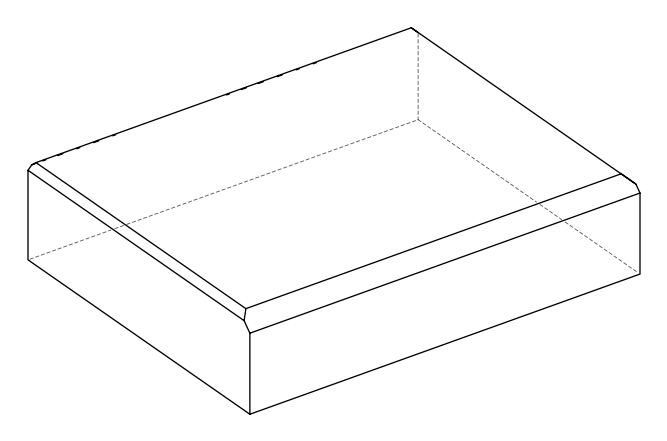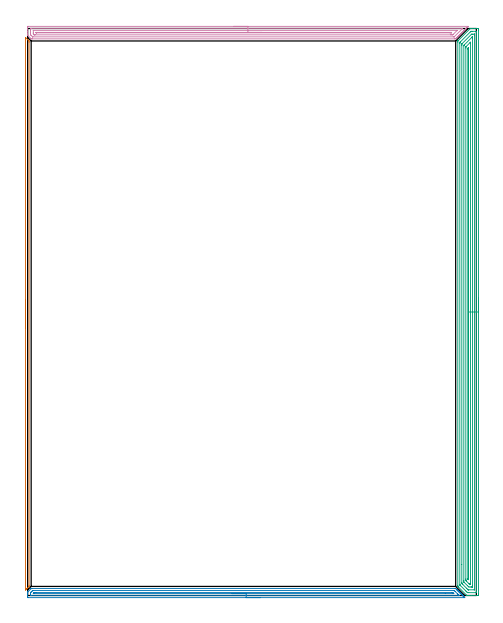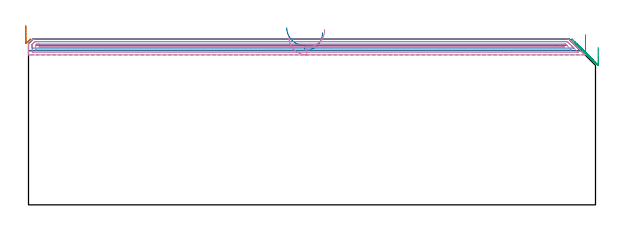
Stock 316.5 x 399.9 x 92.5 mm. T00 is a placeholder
(PLAN: 4 operations, 0 tool changes, 39.9 min)
(1 AREA_MILL | FG_CHAMFER_SURFACE | UGT0205_001 | 3.26 min | 1231 mm3)
(2 AREA_MILL_1 | FG_CHAMFER_SURFACE_1 | UGT0205_001 | 7.48 min | 6385 mm3)
(3 AREA_MILL_2 | FG_CHAMFER_SURFACE_2 | UGT0205_001 | 19.19 min | 42449 mm3)
(4 AREA_MILL_3 | FG_CHAMFER_SURFACE_3 | UGT0205_001 | 9.95 min | 11790 mm3)
(TOOL UGT0205_001 | Chamfer Mill 20 x 3 x 45 deg. | D20 FL50 Z2)
(OP 1 AREA_MILL)
G17 G21 G94 G90
T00 M6
G54
G17 G0 G90 X-1.5 Y188.75 S1061 M3
G43 Z102.5 H0
Z100.
G94 G1 Y188.788 Z99.128 F250.
Y188.902 Z98.264
Y189.091 Z97.412
Y189.353 Z96.58
Y189.687 Z95.774
Y190.09 Z95.
Y190.558 Z94.264
Y191.089 Z93.572
Y191.679 Z92.929
Y192.322 Z92.34
Y193.014 Z91.808
Y193.75 Z91.34
Y194.524 Z90.937
Y195.33 Z90.603
Y196.162 Z90.341
Y197.013 Z90.152
Y197.878 Z90.038
Y198.75 Z90.
X-1.499 Y393.581 Z89.999
X-1.495 Y393.583 Z90.004
X-1.484 Y393.581 Z90.014
X-1.409 Y393.509 Z90.089
X0.008 Y392.093 Z91.506
X0.188 Y391.914 Z91.684
X0.626 Y391.474 Z92.126
X0.899 Y391.2 Z92.397
X0.994 Y391.102 Z92.491
X1. Y390.307 Z92.5
Y7.193
X0.994 Y6.398 Z92.491
X0.901 Y6.3 Z92.399
X-0.25 Y5.149 Z91.248
X-0.438 Y4.96 Z91.058
X-1.056 Y4.344 Z90.444
X-1.492 Y3.908 Z90.007
X-1.494 Y3.915 Z90.005
X-1.498 Y4.067 Z90.002
X-1.5 Y4.383 Z90.
Y198.75
Y199.621 Z90.038
Y200.486 Z90.152
Y201.338 Z90.341
Y202.17 Z90.603
Y202.976 Z90.937
Y203.75 Z91.34
Y204.486 Z91.808
Y205.178 Z92.34
Y205.821 Z92.929
Y206.41 Z93.572
Y206.941 Z94.264
Y207.41 Z95.
Y207.813 Z95.774
Y208.147 Z96.58
Y208.409 Z97.412
Y208.598 Z98.264
Y208.712 Z99.128
Y208.75 Z100.
G0 Z102.5
M5
M2
(OP 2 AREA_MILL_1)
G17 G21 G94 G90
T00 M6
G54
G17 G0 G90 X164.15 Y-1.5 S1061 M3
G43 Z102.5 H0
Z96.1
G94 G1 X164.112 Z95.228 F250.
X163.998 Z94.363
X163.809 Z93.512
X163.547 Z92.68
X163.213 Z91.874
X162.81 Z91.1
X162.342 Z90.364
X161.81 Z89.672
X161.221 Z89.029
X160.578 Z88.439
X159.886 Z87.908
X159.15 Z87.44
X158.376 Z87.037
X157.57 Z86.703
X156.738 Z86.441
X155.887 Z86.252
X155.022 Z86.138
X154.15 Z86.1
X0.609
X0.075 Y-1.493 Z86.102
X0.008 Y-1.491 Z86.105
X0. Y-0.963 Z86.632
Y-0.398 Z87.199
Y-0.075 Z87.521
Y0.49 Z88.086
Y0.812 Z88.408
Y1.458 Z89.057
Y2.144 Z89.743
X0.001 Y2.266 Z89.865
X0.01 Y2.401 Z89.994
X0.137 Y2.537 Z90.137
X2.394 Y4.794 Z92.394
X2.409 Y4.808 Z92.408
X2.505 Y4.894 Z92.491
X3.287 Y4.9 Z92.5
X301.443
X301.904 Y4.893 Z92.492
X301.956 Y4.843 Z92.443
X301.994 Y4.806 Z92.405
X302.439 Y4.363 Z91.959
X302.539 Y4.262 Z91.861
X302.633 Y4.167 Z91.767
X302.735 Y4.067 Z91.663
X302.833 Y3.967 Z91.567
X302.93 Y3.87 Z91.469
X303.031 Y3.771 Z91.367
X303.127 Y3.673 Z91.273
X303.228 Y3.572 Z91.172
X303.327 Y3.475 Z91.071
X303.421 Y3.379 Z90.978
X303.525 Y3.275 Z90.874
X303.623 Y3.179 Z90.775
X303.716 Y3.085 Z90.684
X303.823 Y2.977 Z90.577
X303.918 Y2.883 Z90.479
X304.01 Y2.791 Z90.39
X304.121 Y2.68 Z90.279
X304.214 Y2.588 Z90.184
X304.304 Y2.496 Z90.096
X304.418 Y2.382 Z89.981
X304.51 Y2.292 Z89.888
X304.598 Y2.202 Z89.802
X304.716 Y2.085 Z89.684
X304.806 Y1.996 Z89.592
X304.892 Y1.908 Z89.507
X305.013 Y1.787 Z89.386
X305.1 Y1.702 Z89.298
X305.187 Y1.614 Z89.213
X305.311 Y1.489 Z89.089
X305.398 Y1.404 Z89.
X305.481 Y1.32 Z88.919
X305.608 Y1.192 Z88.791
X305.694 Y1.108 Z88.704
X305.775 Y1.025 Z88.625
X305.906 Y0.894 Z88.494
X305.989 Y0.812 Z88.409
X306.069 Y0.731 Z88.33
X306.204 Y0.597 Z88.196
X306.285 Y0.517 Z88.113
X306.363 Y0.437 Z88.036
X306.501 Y0.299 Z87.898
X306.581 Y0.221 Z87.817
X306.658 Y0.143 Z87.742
X306.799 Y0.002 Z87.601
X306.877 Y-0.075 Z87.521
X306.952 Y-0.151 Z87.448
X307.096 Y-0.296 Z87.303
X307.173 Y-0.371 Z87.225
X307.246 Y-0.445 Z87.154
X307.394 Y-0.593 Z87.006
X307.469 Y-0.667 Z86.929
X307.54 Y-0.74 Z86.859
X307.691 Y-0.891 Z86.708
X307.764 Y-0.963 Z86.634
X307.972 Y-1.172 Z86.428
X308.207 Y-1.407 Z86.192
X308.286 Y-1.488 Z86.111
X308.288 Y-1.496 Z86.103
X308.286 Y-1.499 Z86.099
X154.15 Y-1.5 Z86.1
Y-0.086 Z87.514
X2.394 Y-0.085 Z87.515
X2.01 Y-0.075 Z87.525
X2.003 Y0.314 Z87.914
X2.001 Y0.812 Z88.412
X2. Y1.204 Z88.804
X2.004 Y1.7 Z89.3
X2.008 Y1.896 Z89.496
X2.01 Y1.943 Z89.543
X2.033 Y1.972 Z89.572
X2.074 Y2.018 Z89.618
X2.394 Y2.344 Z89.944
X2.516 Y2.466 Z90.066
X2.961 Y2.911 Z90.511
X3.287 Y3.236 Z90.836
X3.409 Y3.354 Z90.954
X3.537 Y3.475 Z91.075
X4.169 Y3.486 Z91.086
X300.55 Y3.485 Z91.085
X300.863 Y3.475 Z91.075
X301.443 Y2.906 Z90.506
X303.228 Y1.122 Z88.722
X303.537 Y0.812 Z88.412
X304.121 Y0.226 Z87.826
X304.413 Y-0.075 Z87.525
X304.131 Y-0.085 Z87.515
X304.121 Y-0.086 Z87.514
X154.15
Y1.328 Z88.928
X4.407 Y1.329 Z88.929
X4.179 Y1.33 Z88.93
X4.096 Y1.332 Z88.932
X4.024 Y1.335 Z88.935
X4.01 Y1.405 Z89.005
Y1.495 Z89.095
X4.199 Y1.7 Z89.3
X4.496 Y1.986 Z89.586
X4.579 Y2.065 Z89.665
X4.703 Y2.067 Z89.667
X5.072 Y2.07 Z89.67
X5.591 Y2.071 Z89.671
X5.965
X299.284
X299.657 Y2.069 Z89.669
X299.781 Y2.066 Z89.666
X299.822 Y2.065 Z89.665
X299.856 Y2.035 Z89.635
X299.926 Y1.969 Z89.569
X300.199 Y1.7 Z89.3
X300.55 Y1.346 Z88.946
X300.553 Y1.334 Z88.934
X300.55 Y1.333 Z88.933
X300.03 Y1.329 Z88.929
X294.607 Y1.328 Z88.928
X154.15
X153.278 Z88.966
X152.414 Z89.08
X151.562 Z89.269
X150.73 Z89.531
X149.924 Z89.865
X149.15 Z90.268
X148.414 Z90.737
X147.722 Z91.268
X147.079 Z91.857
X146.49 Z92.501
X145.959 Z93.193
X145.49 Z93.928
X145.087 Z94.702
X144.753 Z95.508
X144.491 Z96.34
X144.302 Z97.192
X144.188 Z98.057
X144.15 Z98.928
G0 Z102.5
M5
M2
(OP 3 AREA_MILL_2)
G17 G21 G94 G90
T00 M6
G54
G17 G0 G90 X318. Y209.95 S1061 M3
G43 Z102.5 H0
Z87.9
G94 G1 Y209.912 Z87.028 F250.
Y209.798 Z86.163
Y209.609 Z85.312
Y209.347 Z84.48
Y209.013 Z83.674
Y208.61 Z82.9
Y208.142 Z82.164
Y207.61 Z81.472
Y207.021 Z80.829
Y206.378 Z80.24
Y205.686 Z79.708
Y204.95 Z79.24
Y204.176 Z78.837
Y203.37 Z78.503
Y202.538 Z78.241
Y201.687 Z78.052
Y200.822 Z77.938
Y199.95 Z77.9
Y0.911
X317.999 Y0.625 Z77.901
X317.993 Y0.025 Z77.904
X317.992 Y0.007 Z77.906
X317.394 Y0. Z78.503
X312.931 Z82.963
X311.501 Z84.395
X311.146 Z84.749
X310.436 Z85.464
X310.163 Z85.737
X309.808 Y0.006 Z86.092
X309.8 Y0.009 Z86.099
X309.644 Y0.156 Z86.255
X309.622 Y0.178 Z86.278
X303.812 Y5.988 Z92.088
X303.436 Y6.367 Z92.464
X303.407 Y6.4 Z92.493
X303.4 Y6.882 Z92.5
Y390.337
X303.405 Y391.106 Z92.49
X303.53 Y391.231 Z92.369
X303.56 Y391.261 Z92.339
X312.039 Y399.739 Z83.86
X312.19 Y399.893 Z83.702
X312.214 Y399.898 Z83.678
X312.393 Y399.9 Z83.5
X312.749 Z83.151
X313.114 Z82.786
X313.824 Z82.072
X315.071 Z80.826
X316.501 Z79.394
X317.125 Z78.771
X317.394 Y399.898 Z78.502
X317.991 Y399.893 Z77.905
X317.993 Y399.875 Z77.904
X317.998 Y399.275 Z77.902
X318. Y398.668 Z77.9
Y199.95
X316.586 Z79.314
X316.585 Y2.328 Z79.315
X316.584 Y2.243 Z79.316
X316.579 Y2.075 Z79.321
X316.572 Y2.009 Z79.328
X316.552 Y2.006 Z79.348
X316.501 Y2.004 Z79.399
X316.02 Y2. Z79.88
X311.146 Y2.001 Z84.754
X310.663 Y2.003 Z85.237
X310.254 Y2.01 Z85.646
X309.841 Y2.412 Z86.059
X309.361 Y2.889 Z86.539
X308.943 Y3.306 Z86.957
X305.368 Y6.882 Z90.532
X304.899 Y7.355 Z91.001
X304.849 Y7.409 Z91.051
X304.826 Y7.435 Z91.074
X304.821 Y7.522 Z91.079
X304.816 Y7.691 Z91.084
X304.815 Y7.775 Z91.085
X304.814 Y389.527 Z91.086
X304.816 Y389.612 Z91.084
X304.819 Y389.781 Z91.081
X304.827 Y390.066 Z91.073
X304.899 Y390.144 Z91.001
X304.993 Y390.242 Z90.907
X305.087 Y390.337 Z90.813
X312.238 Y397.488 Z83.662
X312.589 Y397.83 Z83.311
X312.637 Y397.875 Z83.263
X312.726 Y397.89 Z83.174
X312.931 Y397.894 Z82.969
X313.413 Y397.899 Z82.487
X316.09 Y397.9 Z79.81
X316.501 Y397.898 Z79.399
X316.56 Y397.896 Z79.34
X316.575 Y397.892 Z79.325
X316.579 Y397.889 Z79.321
X316.581 Y397.854 Z79.319
X316.584 Y397.741 Z79.316
X316.586 Y397.572 Z79.314
Y397.488
Y199.95
X315.172 Z80.728
X315.171 Y4.2 Z80.729
X315.17 Y4.086 Z80.73
X315.167 Y4.03 Z80.733
X315.165 Y4.011 Z80.735
X315.116 Y4.008 Z80.784
X314.915 Y4.001 Z80.985
X311.146 Z84.754
X310.946 Y4.002 Z84.954
X310.813 Y4.006 Z85.087
X310.709 Y4.01 Z85.191
X310.665 Y4.047 Z85.235
X310.502 Y4.2 Z85.398
X310.254 Y4.446 Z85.646
X309.605 Y5.094 Z86.295
X306.924 Y7.775 Z88.976
X306.684 Y8.016 Z89.216
X306.358 Y8.345 Z89.542
X306.278 Y8.429 Z89.622
X306.241 Y8.47 Z89.659
X306.235 Y8.518 Z89.665
X306.233 Y8.669 Z89.667
X306.229 Y9.124 Z89.671
X306.228 Y21.82 Z89.672
X306.229 Y388.111 Z89.671
X306.23 Y388.549 Z89.67
X306.234 Y388.999 Z89.666
X306.237 Y389.026 Z89.663
X306.248 Y389.041 Z89.652
X306.278 Y389.076 Z89.622
X306.359 Y389.159 Z89.541
X312.931 Y395.731 Z82.969
X313.107 Y395.89 Z82.793
X313.278 Y395.894 Z82.622
X313.625 Y395.899 Z82.275
X314.916 Z80.984
X315.049 Y395.895 Z80.851
X315.155 Y395.89 Z80.745
X315.166 Y395.885 Z80.734
X315.168 Y395.877 Z80.732
X315.17 Y395.852 Z80.73
X315.171 Y395.7 Z80.729
X315.172 Y395.244 Z80.728
Y199.95
X313.757 Z82.143
Y6.882
X313.752 Y6.06 Z82.148
X313.75 Y6.01 Z82.15
X313.701 Y6.007 Z82.199
X313.592 Y6.003 Z82.308
X313.371 Y6.001 Z82.529
X312.931 Y6. Z82.969
X312.027 Z83.873
X311.146 Y6.012 Z84.754
X310.267 Y6.882 Z85.633
X308.028 Y9.122 Z87.872
X307.808 Y9.345 Z88.092
X307.699 Y9.459 Z88.201
X307.65 Y9.513 Z88.25
X307.643 Y10.457 Z88.257
Y387.655
X307.645 Y387.862 Z88.255
X307.648 Y387.965 Z88.252
X307.65 Y387.987 Z88.25
X307.663 Y388.005 Z88.237
X307.694 Y388.041 Z88.206
X307.887 Y388.238 Z88.013
X313.246 Y393.597 Z82.654
X313.411 Y393.759 Z82.489
X313.493 Y393.837 Z82.407
X313.546 Y393.885 Z82.354
X313.599 Y393.89 Z82.301
X313.707 Z82.193
X313.75 Y393.881 Z82.15
X313.757 Y393.018 Z82.143
Y199.95
X312.343 Z83.557
Y8.365
X312.341 Y8.06 Z83.559
X312.338 Y8.02 Z83.562
X312.335 Y8.009 Z83.565
X312.33 Y8.006 Z83.57
X312.289 Y8.002 Z83.611
X312.206 Y8.001 Z83.694
X312.039 Z83.861
X311.813 Y8.002 Z84.087
X311.647 Y8.008 Z84.253
X311.607 Y8.011 Z84.293
X311.511 Y8.099 Z84.389
X311.365 Y8.239 Z84.535
X311.146 Y8.453 Z84.754
X309.361 Y10.238 Z86.539
X309.146 Y10.457 Z86.754
X309.074 Y10.536 Z86.826
X309.064 Y10.611 Z86.836
X309.061 Y10.758 Z86.839
X309.058 Y11.351 Z86.842
X309.057 Y11.656 Z86.843
Y386.172
X309.06 Y386.762 Z86.84
X309.062 Y386.913 Z86.838
X309.064 Y386.948 Z86.836
X309.08 Y386.97 Z86.82
X309.114 Y387.009 Z86.786
X309.361 Y387.262 Z86.539
X312.039 Y389.94 Z83.861
X312.238 Y390.137 Z83.662
X312.281 Y390.177 Z83.619
X312.336 Y390.226 Z83.564
X312.34 Y390.154 Z83.56
X312.342 Y390.106 Z83.558
X312.343 Y390.032 Z83.557
Y389.443
Y199.95
X310.929 Z84.971
Y11.569
X310.928 Y11.351 Z84.972
X310.924 Y11.196 Z84.976
X310.921 Y11.139 Z84.979
X310.884 Y11.171 Z85.016
X310.697 Y11.351 Z85.203
X310.62 Y11.43 Z85.28
X310.527 Y11.532 Z85.373
X310.478 Y11.595 Z85.422
X310.476 Y11.625 Z85.424
X310.472 Y11.897 Z85.428
X310.471 Y385.432 Z85.429
X310.473 Y385.648 Z85.427
X310.478 Y385.868 Z85.422
X310.484 Y385.924 Z85.416
X310.57 Y386.015 Z85.33
X310.781 Y386.233 Z85.119
X310.825 Y386.276 Z85.075
X310.875 Y386.323 Z85.025
X310.914 Y386.355 Z84.986
X310.922 Y386.311 Z84.978
X310.927 Y386.087 Z84.973
X310.929 Y385.868 Z84.971
Y385.409
Y199.95
Y199.078 Z85.009
Y198.214 Z85.123
Y197.362 Z85.312
Y196.53 Z85.574
Y195.724 Z85.908
Y194.95 Z86.311
Y194.214 Z86.78
Y193.522 Z87.311
Y192.879 Z87.9
Y192.29 Z88.543
Y191.758 Z89.235
Y191.29 Z89.971
Y190.887 Z90.745
Y190.553 Z91.551
Y190.291 Z92.383
Y190.102 Z93.235
Y189.988 Z94.099
Y189.95 Z94.971
G0 Z102.5
M5
M2
(OP 4 AREA_MILL_3)
G17 G21 G94 G90
T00 M6
G54
G17 G0 G90 X145.35 Y401.4 S1061 M3
G43 Z102.5 H0
Z93.7
G94 G1 X145.388 Z92.828 F250.
X145.502 Z91.964
X145.691 Z91.112
X145.953 Z90.28
X146.287 Z89.474
X146.69 Z88.7
X147.159 Z87.964
X147.69 Z87.272
X148.279 Z86.629
X148.922 Z86.04
X149.614 Z85.508
X150.35 Z85.04
X151.124 Z84.637
X151.93 Z84.303
X152.762 Z84.041
X153.614 Z83.852
X154.478 Z83.738
X155.35 Z83.7
X310.665
X310.683 Y401.395 Z83.705
X310.665 Y401.368 Z83.731
X310.588 Y401.287 Z83.812
X310.366 Y401.065 Z84.032
X310.263 Y400.962 Z84.136
X310.068 Y400.768 Z84.332
X309.968 Y400.668 Z84.432
X309.823 Y400.522 Z84.575
X309.77 Y400.469 Z84.629
X309.127 Y399.827 Z85.273
X308.943 Y399.641 Z85.455
X308.285 Y398.985 Z86.115
X308.063 Y398.761 Z86.335
X307.444 Y398.144 Z86.956
X307.385 Y398.085 Z87.014
X307.182 Y397.88 Z87.216
X306.603 Y397.303 Z87.797
X306.491 Y397.19 Z87.908
X306.302 Y397. Z88.096
X305.761 Y396.461 Z88.639
X305.421 Y396.12 Z88.977
X304.92 Y395.62 Z89.48
X304.702 Y395.401 Z89.696
X304.542 Y395.239 Z89.856
X304.383 Y395.082 Z90.016
X304.255 Y394.954 Z90.144
X304.101 Y394.799 Z90.296
X303.949 Y394.648 Z90.449
X303.808 Y394.507 Z90.591
X303.661 Y394.359 Z90.737
X303.516 Y394.215 Z90.883
X303.361 Y394.06 Z91.038
X303.22 Y393.918 Z91.177
X303.082 Y393.781 Z91.316
X302.914 Y393.613 Z91.485
X302.78 Y393.478 Z91.618
X302.649 Y393.348 Z91.75
X302.019 Y392.719 Z92.378
X301.904 Y392.605 Z92.491
X301.125 Y392.6 Z92.5
X3.315
X2.511 Y392.605 Z92.494
X2.499 Y392.606 Z92.492
X2.42 Y392.681 Z92.418
X2.061 Y393.038 Z92.06
X0.185 Y394.914 Z90.183
X0.145 Y394.953 Z90.144
X0.068 Y395.029 Z90.064
X0.01 Y395.098 Z89.993
X0.002 Y395.159 Z89.932
X0. Y395.602 Z89.497
Y395.833 Z89.267
Y396.56 Z88.535
Y397.804 Z87.293
Y399.201 Z85.894
Y399.823 Z85.273
Y400.704 Z84.393
X0.004 Y400.962 Z84.135
X0.01 Y401.392 Z83.705
X0.192 Y401.395 Z83.703
X0.632 Y401.4 Z83.7
X155.35
Y399.986 Z85.114
X306.491 Y399.985 Z85.115
X306.59 Y399.984 Z85.116
X306.762 Y399.979 Z85.121
X306.814 Y399.974 Z85.126
X306.802 Y399.96 Z85.14
X306.712 Y399.864 Z85.236
X306.593 Y399.743 Z85.357
X306.491 Y399.641 Z85.459
X301.125 Y394.275 Z90.825
X300.944 Y394.097 Z91.003
X300.893 Y394.051 Z91.049
X300.867 Y394.028 Z91.072
X300.827 Y394.021 Z91.079
X300.629 Y394.018 Z91.082
X300.231 Y394.015 Z91.085
X3.713
X3.614 Y394.016 Z91.084
X3.565 Y394.019 Z91.081
X3.544 Y394.021 Z91.079
X3.514 Y394.047 Z91.053
X3.315 Y394.238 Z90.862
X2.751 Y394.799 Z90.301
X2.42 Y395.131 Z89.969
X2.148 Y395.409 Z89.691
X2.016 Y395.546 Z89.554
X2.01 Y395.679 Z89.421
X2.002 Y396.091 Z89.009
X2.001 Y396.56 Z88.54
X2. Y396.974 Z88.126
Y398.321 Z86.779
Y398.734 Z86.366
X2.004 Y399.201 Z85.899
X2.01 Y399.606 Z85.494
X2.032 Y399.979 Z85.121
X2.42 Y399.984 Z85.116
X2.519 Y399.985 Z85.115
X155.35 Y399.986 Z85.114
Y398.572 Z86.528
X302.659 Y398.571 Z86.529
X302.757 Y398.57 Z86.53
X302.914 Y398.566 Z86.534
X302.954 Y398.564 Z86.536
X302.933 Y398.538 Z86.562
X302.914 Y398.514 Z86.586
X300.155 Y395.754 Z89.346
X300.078 Y395.679 Z89.421
X299.83 Y395.441 Z89.659
X299.585 Y395.434 Z89.666
X299.336 Y395.431 Z89.669
X298.697 Y395.429 Z89.671
X298.442 Y395.428 Z89.672
X5.358 Y395.429 Z89.671
X5.103 Y395.43 Z89.67
X4.849 Y395.432 Z89.668
X4.679 Y395.435 Z89.665
X4.567 Y395.444 Z89.656
X4.519 Y395.489 Z89.611
X4.322 Y395.679 Z89.421
X4.209 Y395.792 Z89.308
X4.024 Y395.987 Z89.113
X4.009 Y396.354 Z88.746
X4.003 Y396.56 Z88.54
X4.001 Y396.765 Z88.335
X4.002 Y398.525 Z86.575
X4.007 Y398.555 Z86.545
X4.011 Y398.565 Z86.535
X4.019 Y398.567 Z86.533
X4.082 Y398.57 Z86.53
X4.209 Y398.571 Z86.529
X155.35 Y398.572 Z86.528
Y397.157 Z87.943
X298.442
X298.732 Y397.155 Z87.945
X298.952 Y397.15 Z87.95
X299.081 Y397.141 Z87.959
X298.991 Y397.044 Z88.056
X298.92 Y396.97 Z88.13
X298.841 Y396.892 Z88.208
X298.807 Y396.862 Z88.238
X298.792 Y396.852 Z88.248
X298.761 Y396.85 Z88.25
X298.442 Y396.845 Z88.255
X298.154 Y396.843 Z88.257
X297.835
X6.285 Y396.844 Z88.256
X6.125 Y396.846 Z88.254
X6.021 Y396.85 Z88.25
X6.009 Y396.854 Z88.246
X6.005 Y396.864 Z88.236
X6.002 Y396.891 Z88.209
X6.001 Y397. Z88.1
X6.002 Y397.109 Z87.991
X6.005 Y397.136 Z87.964
X6.009 Y397.146 Z87.954
X6.021 Y397.15 Z87.95
X6.125 Y397.154 Z87.946
X6.286 Y397.157 Z87.943
X155.35
X156.222 Z87.981
X157.087 Z88.095
X157.938 Z88.283
X158.77 Z88.546
X159.576 Z88.88
X160.35 Z89.282
X161.086 Z89.751
X161.778 Z90.282
X162.421 Z90.872
X163.01 Z91.515
X163.542 Z92.207
X164.01 Z92.943
X164.413 Z93.717
X164.747 Z94.522
X165.009 Z95.354
X165.198 Z96.206
X165.312 Z97.071
X165.35 Z97.943
G0 Z102.5
M5
M2
